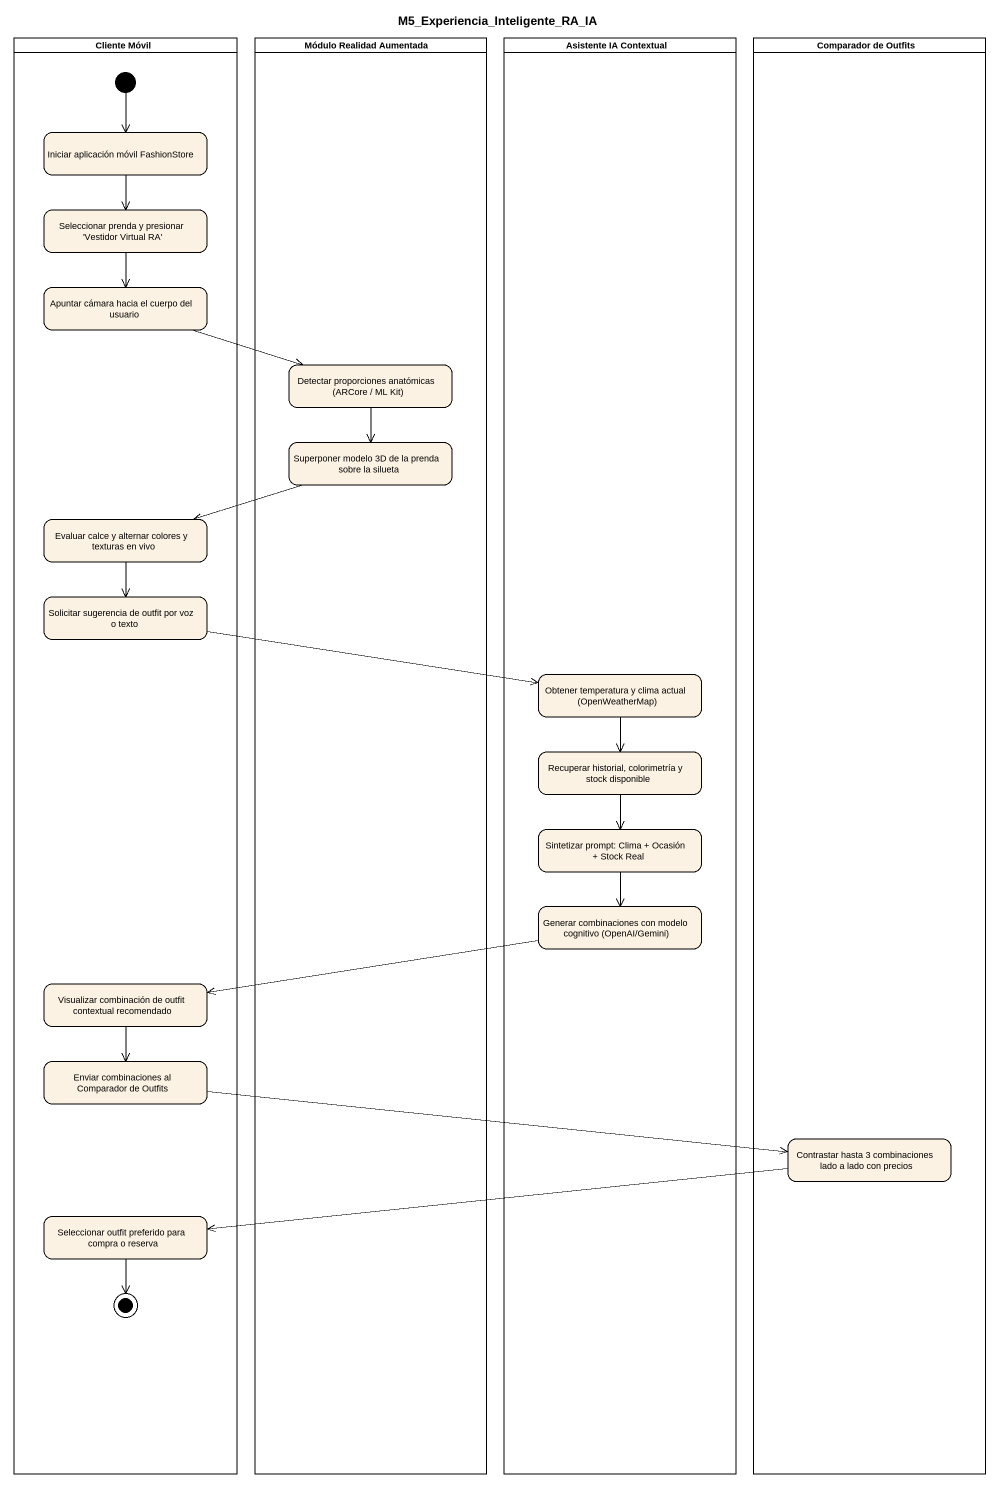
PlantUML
@startuml
title M5_Experiencia_Inteligente_RA_IA
hide empty description
state "Cliente Móvil" as Cliente_Móvil <<partition>> {
  state "Iniciar aplicación móvil FashionStore" as Iniciar_aplicación_móvil
  state "Seleccionar prenda y presionar 'Vestidor Virtual RA'" as Seleccionar_prenda_y
  state "Apuntar cámara hacia el cuerpo del usuario" as Apuntar_cámara_hacia_el
  state "Evaluar calce y alternar colores y texturas en vivo" as Evaluar_calce_y_alternar
  state "Solicitar sugerencia de outfit por voz o texto" as Solicitar_sugerencia_de
  state "Visualizar combinación de outfit contextual recomendado" as Visualizar_combinación_de
  state "Enviar combinaciones al Comparador de Outfits" as Enviar_combinaciones_al
  state "Seleccionar outfit preferido para compra o reserva" as Seleccionar_outfit
  [*] --> Iniciar_aplicación_móvil
  Seleccionar_outfit --> [*]
}
state "Módulo Realidad Aumentada" as Módulo_Realidad_Aumentada <<partition>> {
  state "Detectar proporciones anatómicas (ARCore / ML Kit)" as Detectar_proporciones
  state "Superponer modelo 3D de la prenda sobre la silueta" as Superponer_modelo_3D_de_la
}
state "Asistente IA Contextual" as Asistente_IA_Contextual <<partition>> {
  state "Obtener temperatura y clima actual (OpenWeatherMap)" as Obtener_temperatura_y_clima
  state "Recuperar historial, colorimetría y stock disponible" as Recuperar_historial
  state "Sintetizar prompt: Clima + Ocasión + Stock Real" as Sintetizar_prompt_Clima
  state "Generar combinaciones con modelo cognitivo (OpenAI/Gemini)" as Generar_combinaciones_con
}
state "Comparador de Outfits" as Comparador_de_Outfits <<partition>> {
  state "Contrastar hasta 3 combinaciones lado a lado con precios" as Contrastar_hasta_3
}
Iniciar_aplicación_móvil --> Seleccionar_prenda_y
Seleccionar_prenda_y --> Apuntar_cámara_hacia_el
Apuntar_cámara_hacia_el -right-> Detectar_proporciones
Detectar_proporciones --> Superponer_modelo_3D_de_la
Superponer_modelo_3D_de_la -left-> Evaluar_calce_y_alternar
Evaluar_calce_y_alternar --> Solicitar_sugerencia_de
Solicitar_sugerencia_de -right-> Obtener_temperatura_y_clima
Obtener_temperatura_y_clima --> Recuperar_historial
Recuperar_historial --> Sintetizar_prompt_Clima
Sintetizar_prompt_Clima --> Generar_combinaciones_con
Generar_combinaciones_con -left-> Visualizar_combinación_de
Visualizar_combinación_de --> Enviar_combinaciones_al
Enviar_combinaciones_al -right-> Contrastar_hasta_3
Contrastar_hasta_3 -left-> Seleccionar_outfit
@enduml
